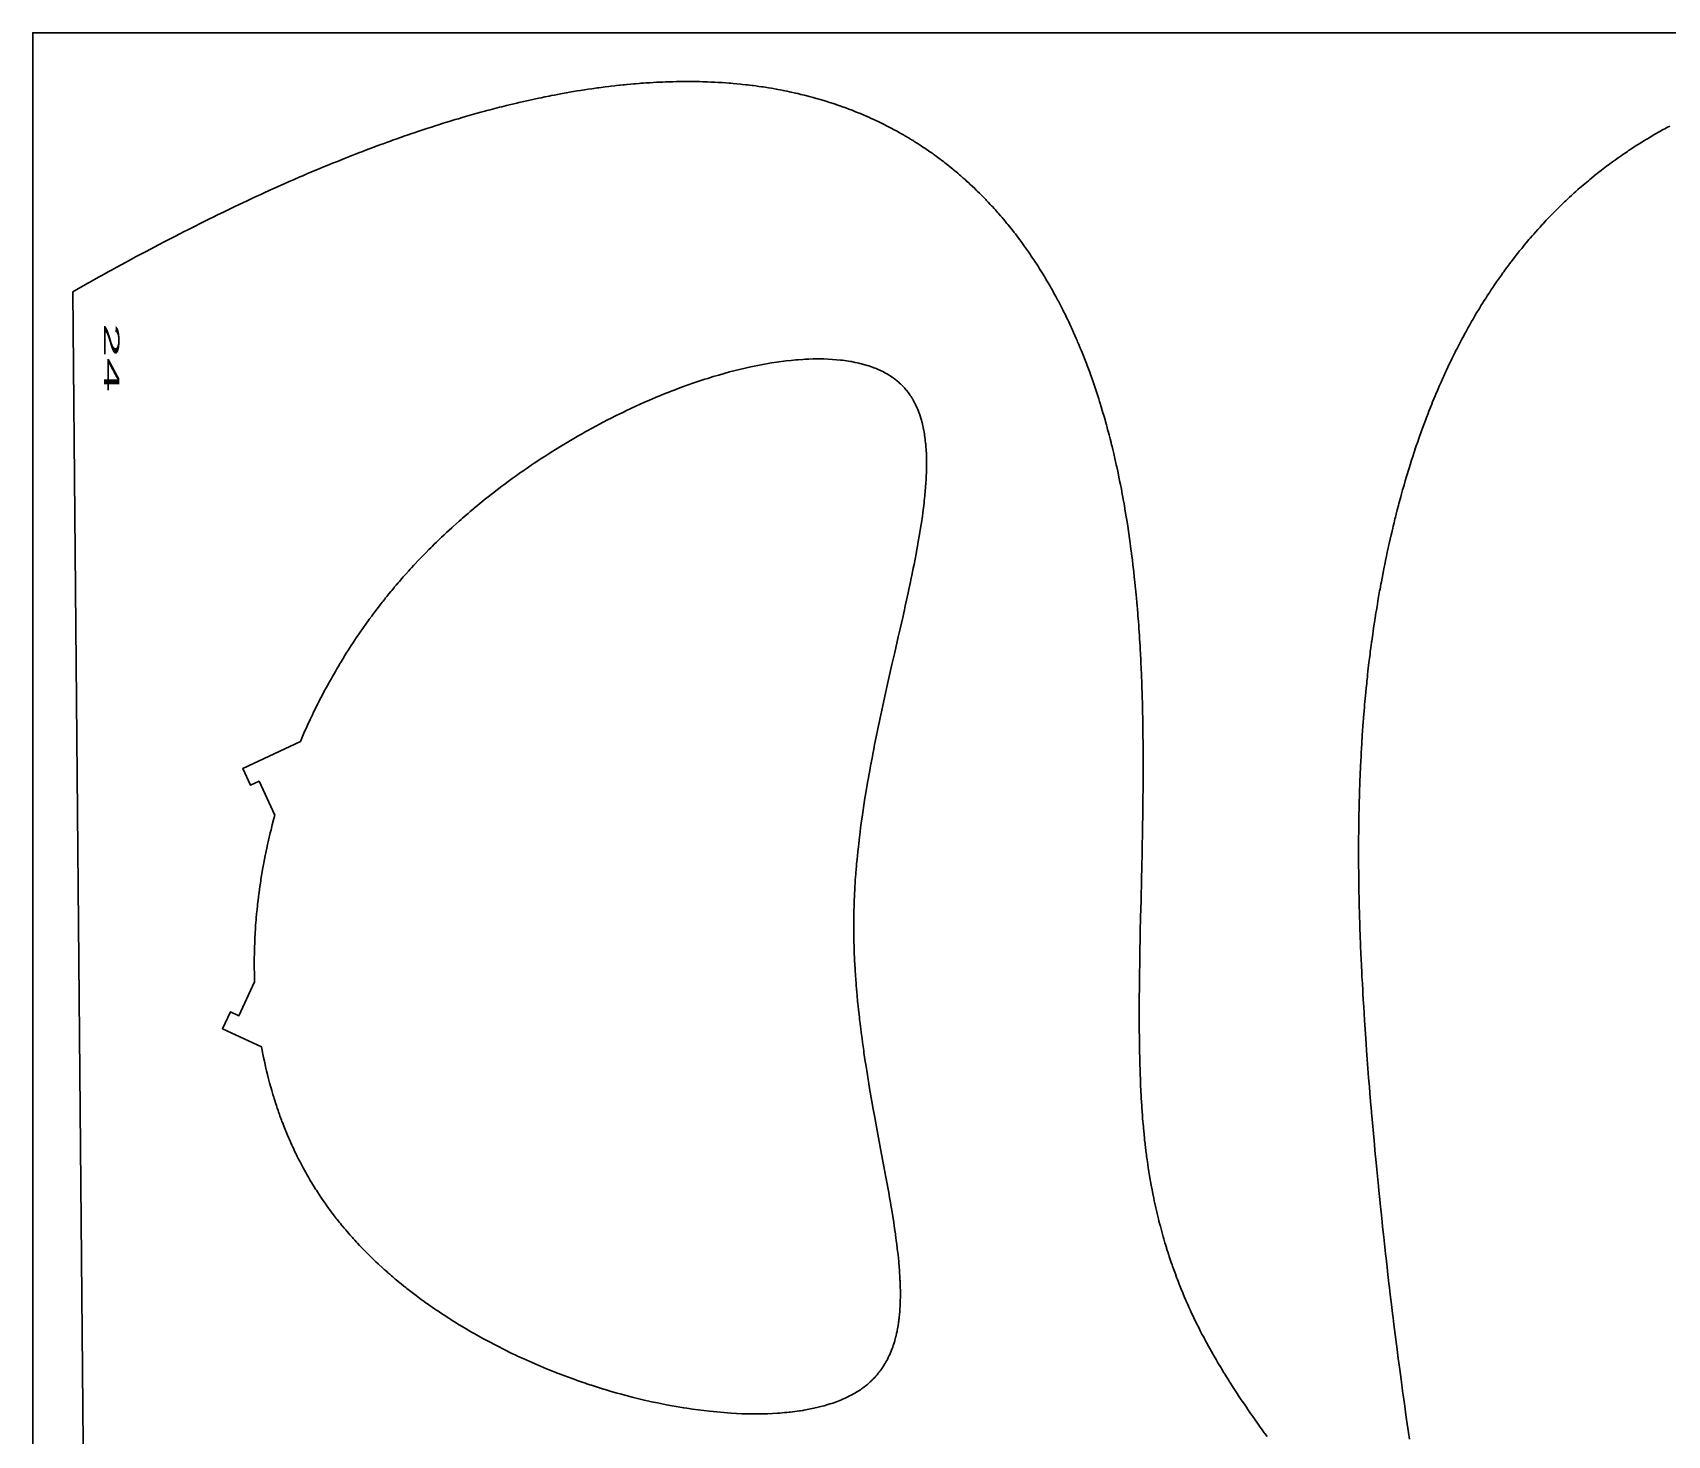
# Model space of a CAD drawing. Header units: metres. Extents: x 126 to 251, y -2 to 248.
# Drawn here: x 125.9 to 178.5, y 202.4 to 247.6 of the extents above; entities that cross this region are included whole.
import ezdxf

# ---------------------------------------------------------------- set-up
doc = ezdxf.new("R2010")
doc.units = ezdxf.units.M
doc.header["$MEASUREMENT"] = 0
doc.layers.add('1', color=7, linetype='Continuous', lineweight=0)
doc.styles.add('Style-ENGINEERING', font='ENGINEERING.shx')

msp = doc.modelspace()

# ---------------------------------------------------------------- linework, layer by layer
at = {"flags": 128}
for points in [[(250.89393, -2.443354), (250.89393, 247.556646), (125.89393, 247.556646), (125.89393, -2.443354), (250.89393, -2.443354)], [(165.606864, 202.390599), (165.537729, 202.486573), (165.518318, 202.513588), (165.430339, 202.636438), (165.386489, 202.697936), (165.320902, 202.790284), (165.222979, 202.929046), (165.125654, 203.068125), (165.077234, 203.137793), (164.987869, 203.267274), (164.943421, 203.332138), (164.877054, 203.429596), (164.81107, 203.527257), (164.778227, 203.576167), (164.691153, 203.70686), (164.6479, 203.772357), (164.58339, 203.870798), (164.519336, 203.969481), (164.487485, 204.018916), (164.431159, 204.106957), (164.403141, 204.151054), (164.3613, 204.217298), (164.298962, 204.316889), (164.237145, 204.416755), (164.206436, 204.466794), (164.152178, 204.55593), (164.125212, 204.600584), (164.08497, 204.667675), (164.025079, 204.768561), (163.965767, 204.869753), (163.93633, 204.920465), (163.884368, 205.010815), (163.858565, 205.056085), (163.820087, 205.124109), (163.762884, 205.226418), (163.706307, 205.329058), (163.678256, 205.380503), (163.628785, 205.472172), (163.604241, 205.518108), (163.567667, 205.58714), (163.513355, 205.690979), (163.459711, 205.795171), (163.433141, 205.8474), (163.386326, 205.940475), (163.363121, 205.98712), (163.328569, 206.057222), (163.277319, 206.162681), (163.226769, 206.268511), (163.201759, 206.321566), (163.157734, 206.416118), (163.135934, 206.463506), (163.103499, 206.534728), (163.055448, 206.64188), (163.008123, 206.749417), (162.984734, 206.80333), (162.943608, 206.899416), (162.923263, 206.947574), (162.89302, 207.019957), (162.848274, 207.128858), (162.804273, 207.238154), (162.782554, 207.292951), (162.744406, 207.390613), (162.725555, 207.439562), (162.697559, 207.513134), (162.656196, 207.623825), (162.615593, 207.734919), (162.595577, 207.790616), (162.56482, 207.877458), (162.549615, 207.920971), (162.527025, 207.986355), (162.493629, 208.08469), (162.46082, 208.183336), (162.444636, 208.232776), (162.412709, 208.33189), (162.396967, 208.381564), (162.37363, 208.456222), (162.368673, 208.472243), (162.339821, 208.566645), (162.320914, 208.629621), (162.308454, 208.671624), (162.28388, 208.755675), (162.265751, 208.818752), (162.253808, 208.860822), (162.230263, 208.945006), (162.218661, 208.98712), (162.195794, 209.071392), (162.173377, 209.155721), (162.15868, 209.211973), (162.129878, 209.324553), (162.113131, 209.391511), (162.10212, 209.43617), (162.080462, 209.525535), (162.069814, 209.570241), (162.04888, 209.659699), (162.028424, 209.749219), (162.01505, 209.808933), (161.988929, 209.928443), (161.979347, 209.973286), (161.960532, 210.063018), (161.942178, 210.15281), (161.930196, 210.212704), (161.906835, 210.33257), (161.889839, 210.422537), (161.878755, 210.482547), (161.857177, 210.602643), (161.84668, 210.662728), (161.826265, 210.782975), (161.806613, 210.903319), (161.793932, 210.983604), (161.785663, 211.03715), (161.769565, 211.1443), (161.756897, 211.231535), (161.748664, 211.289719), (161.732703, 211.406152), (161.724973, 211.464401), (161.710011, 211.580962), (161.695703, 211.697609), (161.686525, 211.77542), (161.680565, 211.827314), (161.669023, 211.931152), (161.662751, 211.989589), (161.650672, 212.106523), (161.639199, 212.223536), (161.631876, 212.301587), (161.627136, 212.353639), (161.617986, 212.457785), (161.613029, 212.516392), (161.603514, 212.633658), (161.594517, 212.75099), (161.588798, 212.829248), (161.578005, 212.985847), (161.574173, 213.044599), (161.566851, 213.162148), (161.559971, 213.279754), (161.559971, 213.279754), (161.555623, 213.358188), (161.54748, 213.515129), (161.539166, 213.691797), (161.534099, 213.809638), (161.530926, 213.888224), (161.525053, 214.045458), (161.519169, 214.22244), (161.515655, 214.340481), (161.513486, 214.419197), (161.509554, 214.576682), (161.505316, 214.776094), (161.502928, 214.909092), (161.501521, 214.997781), (161.499138, 215.175216), (161.498385, 215.241771), (161.496411, 215.463634), (161.495529, 215.61155), (161.495125, 215.710163), (161.494734, 215.907396), (161.494834, 216.084913), (161.495125, 216.203262), (161.49621, 216.439967), (161.497436, 216.617502), (161.498436, 216.735862), (161.500845, 216.972588), (161.502241, 217.090954), (161.505383, 217.327692), (161.508953, 217.564437), (161.511547, 217.72227), (161.517188, 218.037944), (161.52414, 218.393087), (161.529065, 218.629854), (161.539427, 219.103395), (161.551571, 219.636137), (161.567871, 220.346461), (161.575796, 220.701619), (161.585861, 221.175156), (161.590602, 221.411919), (161.597253, 221.767057), (161.603181, 222.117801), (161.605873, 222.293168), (161.609535, 222.556213), (161.612706, 222.81925), (161.614094, 222.950765), (161.616446, 223.213789), (161.6174, 223.345297), (161.618537, 223.542555), (161.619476, 223.805557), (161.619686, 223.937053), (161.619662, 224.134292), (161.619212, 224.331525), (161.618823, 224.430138), (161.617611, 224.640508), (161.616805, 224.745689), (161.615338, 224.903458), (161.612537, 225.1401), (161.608987, 225.376731), (161.606921, 225.495042), (161.602753, 225.705364), (161.600424, 225.810521), (161.596619, 225.968252), (161.590185, 226.204836), (161.585397, 226.362551), (161.58285, 226.441406), (161.578833, 226.559685), (161.573107, 226.717385), (161.570082, 226.796233), (161.565339, 226.9145), (161.557752, 227.091894), (161.548009, 227.302127), (161.542826, 227.407239), (161.534657, 227.564899), (161.526007, 227.722552), (161.521499, 227.801376), (161.512111, 227.959017), (161.50723, 228.037835), (161.49967, 228.156057), (161.490339, 228.296167), (161.485519, 228.366219), (161.478096, 228.471295), (161.466519, 228.628901), (161.454404, 228.786498), (161.448141, 228.865294), (161.435201, 229.022878), (161.428521, 229.101667), (161.418235, 229.219846), (161.404019, 229.377409), (161.396694, 229.456188), (161.385429, 229.574351), (161.367903, 229.751586), (161.353971, 229.887238), (161.346834, 229.955062), (161.335912, 230.056794), (161.319038, 230.209384), (161.301565, 230.361964), (161.2926, 230.43825), (161.27421, 230.590815), (161.264781, 230.667093), (161.250343, 230.781506), (161.246085, 230.81472), (161.227814, 230.954616), (161.21848, 231.024519), (161.204228, 231.129316), (161.18228, 231.286383), (161.159636, 231.443293), (161.148051, 231.521688), (161.124347, 231.678358), (161.112225, 231.756631), (161.093701, 231.873965), (161.06836, 232.030265), (161.055411, 232.108352), (161.035635, 232.225403), (161.015431, 232.342357), (161.005167, 232.400798), (160.980403, 232.539226), (160.967789, 232.608388), (160.948576, 232.712064), (160.919089, 232.867428), (160.888791, 233.022609), (160.873335, 233.100129), (160.841797, 233.25503), (160.825713, 233.332409), (160.801188, 233.448388), (160.771496, 233.585703), (160.756392, 233.654303), (160.733411, 233.757128), (160.710035, 233.859865), (160.698198, 233.911199), (160.674222, 234.0138), (160.662082, 234.065066), (160.643681, 234.141923), (160.618787, 234.244316), (160.606185, 234.295478), (160.587086, 234.372176), (160.557992, 234.487124), (160.522813, 234.6232), (160.504937, 234.691173), (160.477758, 234.793051), (160.450139, 234.89483), (160.436163, 234.945681), (160.407874, 235.047308), (160.39356, 235.098084), (160.371875, 235.174198), (160.342559, 235.275593), (160.327728, 235.326252), (160.305261, 235.40219), (160.271064, 235.515985), (160.235614, 235.631747), (160.217652, 235.689574), (160.190409, 235.776248), (160.148863, 235.906104), (160.106488, 236.035774), (160.084985, 236.100537), (160.041343, 236.229921), (160.019201, 236.294541), (159.98558, 236.391378), (159.980032, 236.407213), (159.944685, 236.507154), (159.926831, 236.557025), (159.899823, 236.631708), (159.858798, 236.743449), (159.817153, 236.854849), (159.796095, 236.91042), (159.753507, 237.021302), (159.731976, 237.076613), (159.69938, 237.159414), (159.655357, 237.269507), (159.633103, 237.324421), (159.599417, 237.406624), (159.565364, 237.488624), (159.548199, 237.529548), (159.511728, 237.615608), (159.493337, 237.658552), (159.465555, 237.722862), (159.42344, 237.819083), (159.380792, 237.91501), (159.359267, 237.962864), (159.31581, 238.058347), (159.293878, 238.105976), (159.260723, 238.17728), (159.216037, 238.272087), (159.193486, 238.319377), (159.159399, 238.390168), (159.107679, 238.496031), (159.061108, 238.589802), (159.03761, 238.636571), (159.002096, 238.706577), (158.94822, 238.811254), (158.893614, 238.91553), (158.866035, 238.967517), (158.810323, 239.071185), (158.782188, 239.122866), (158.739635, 239.200194), (158.688653, 239.291541), (158.662939, 239.337091), (158.624084, 239.405262), (158.565164, 239.507167), (158.505472, 239.608647), (158.505472, 239.608647), (158.475334, 239.659227), (158.421272, 239.74888), (158.394008, 239.793579), (158.352818, 239.860466), (158.311273, 239.927157), (158.290368, 239.96043), (158.248287, 240.026827), (158.227112, 240.059952), (158.195181, 240.109545), (158.137909, 240.197434), (158.109029, 240.241245), (158.065403, 240.306793), (158.021406, 240.372137), (157.999268, 240.404732), (157.954712, 240.469768), (157.932292, 240.502208), (157.898486, 240.550772), (157.837858, 240.636816), (157.807289, 240.679698), (157.761114, 240.743845), (157.714551, 240.807778), (157.691123, 240.839664), (157.643973, 240.903274), (157.62025, 240.934997), (157.584479, 240.982481), (157.534426, 241.048225), (157.509236, 241.081007), (157.471245, 241.130068), (157.413794, 241.203403), (157.355779, 241.276429), (157.326559, 241.312825), (157.26769, 241.385383), (157.23804, 241.421543), (157.193293, 241.475636), (157.187902, 241.482114), (157.117529, 241.565929), (157.08212, 241.607579), (157.028728, 241.669733), (156.975001, 241.731499), (156.948012, 241.762237), (156.893781, 241.823422), (156.866539, 241.853869), (156.825519, 241.899356), (156.77053, 241.959664), (156.742908, 241.989672), (156.701317, 242.0345), (156.638573, 242.101328), (156.582439, 242.160314), (156.554244, 242.18966), (156.511792, 242.233493), (156.447754, 242.298827), (156.383283, 242.36366), (156.350884, 242.395889), (156.284125, 242.461566), (156.250574, 242.494206), (156.200032, 242.542918), (156.123734, 242.615425), (156.046852, 242.687256), (156.008191, 242.722918), (155.930429, 242.793733), (155.891327, 242.828886), (155.832397, 242.881295), (155.779736, 242.927558), (155.753307, 242.950575), (155.713539, 242.984958), (155.653608, 243.03621), (155.593342, 243.087075), (155.563084, 243.112362), (155.509082, 243.157077), (155.481981, 243.179318), (155.441205, 243.212536), (155.379758, 243.262037), (155.317972, 243.311146), (155.286951, 243.335552), (155.224654, 243.38407), (155.193377, 243.408181), (155.146301, 243.444162), (155.090257, 243.486516), (155.062133, 243.507576), (155.01982, 243.539018), (154.956062, 243.585848), (154.891957, 243.632278), (154.859774, 243.655342), (154.795148, 243.701169), (154.762704, 243.723931), (154.713874, 243.757885), (154.634788, 243.812109), (154.595053, 243.838998), (154.535208, 243.879053), (154.475073, 243.918773), (154.444896, 243.938506), (154.384324, 243.97772), (154.353928, 243.9972), (154.308196, 244.026261), (154.246964, 244.064713), (154.216237, 244.083811), (154.170008, 244.112298), (154.100353, 244.154668), (154.093126, 244.159026), (154.048107, 244.186016), (154.018047, 244.203886), (153.95781, 244.239334), (153.927635, 244.25691), (153.86717, 244.291771), (153.806552, 244.326243), (153.766056, 244.349008), (153.684863, 244.394022), (153.654346, 244.410725), (153.593199, 244.443843), (153.531902, 244.476576), (153.490955, 244.498186), (153.40886, 244.540895), (153.347116, 244.572483), (153.30587, 244.59333), (153.223182, 244.63452), (153.181739, 244.654864), (153.098658, 244.695048), (153.015315, 244.734567), (152.95961, 244.760543), (152.922409, 244.777697), (152.847853, 244.811614), (152.811834, 244.82778), (152.739655, 244.859751), (152.667287, 244.891241), (152.618937, 244.911967), (152.586658, 244.925666), (152.521988, 244.952782), (152.449059, 244.982836), (152.400336, 245.002608), (152.367809, 245.015672), (152.302644, 245.04152), (152.253674, 245.060661), (152.15549, 245.098316), (152.056979, 245.135136), (151.991125, 245.159222), (151.947142, 245.175074), (151.858985, 245.20629), (151.802484, 245.225909), (151.764759, 245.23884), (151.689171, 245.264351), (151.651308, 245.27693), (151.575445, 245.301736), (151.499399, 245.326076), (151.4486, 245.342044), (151.346761, 245.37336), (151.308489, 245.384891), (151.231808, 245.407607), (151.154947, 245.429862), (151.103606, 245.444443), (151.000687, 245.472996), (150.923289, 245.493877), (150.871591, 245.507546), (150.767959, 245.534277), (150.716026, 245.547342), (150.611923, 245.572869), (150.507509, 245.597598), (150.437726, 245.613643), (150.391128, 245.624143), (150.297748, 245.644675), (150.281274, 245.648227), (150.243438, 245.656306), (150.167752, 245.672138), (150.092048, 245.687538), (150.04157, 245.697566), (149.94059, 245.717055), (149.864836, 245.731178), (149.814324, 245.740361), (149.713278, 245.758173), (149.662744, 245.766803), (149.561654, 245.783519), (149.460535, 245.799514), (149.393107, 245.809781), (149.348148, 245.816451), (149.258213, 245.829375), (149.199454, 245.837519), (149.160276, 245.842819), (149.081907, 245.853109), (149.042717, 245.8581), (148.964324, 245.867776), (148.885914, 245.877046), (148.833633, 245.883002), (148.729048, 245.894382), (148.670207, 245.900474), (148.552498, 245.911994), (148.434754, 245.922639), (148.356239, 245.929254), (148.303888, 245.933451), (148.199164, 245.941342), (148.081318, 245.94942), (148.002736, 245.954341), (147.950339, 245.957416), (147.845527, 245.963077), (147.766901, 245.966898), (147.714476, 245.969244), (147.609606, 245.973458), (147.557161, 245.975327), (147.452254, 245.978594), (147.347321, 245.981237), (147.347321, 245.981237), (147.277353, 245.982656), (147.230701, 245.98345), (147.137383, 245.984677), (147.07832, 245.985206), (146.960172, 245.985693), (146.841994, 245.985426), (146.763192, 245.984833), (146.71065, 245.984254), (146.605549, 245.98266), (146.487283, 245.980176), (146.408423, 245.978117), (146.355842, 245.976567), (146.250664, 245.973042), (146.171766, 245.97003), (146.11916, 245.967847), (146.013932, 245.963066), (145.96131, 245.960469), (145.856049, 245.954864), (145.750767, 245.948716), (145.680567, 245.944318), (145.633762, 245.941254), (145.540139, 245.93481), (145.456811, 245.928725), (145.401251, 245.924485), (145.290115, 245.91557), (145.234538, 245.910896), (145.123368, 245.901117), (145.012174, 245.89077), (144.938032, 245.883558), (144.888598, 245.878611), (144.789717, 245.868387), (144.773029, 245.866618), (144.680374, 245.856574), (144.61866, 245.849673), (144.495366, 245.835385), (144.433786, 245.828001), (144.310757, 245.812756), (144.187902, 245.796884), (144.106093, 245.785959), (144.051596, 245.778524), (143.942701, 245.763295), (143.883953, 245.754874), (143.766569, 245.737619), (143.649336, 245.719822), (143.571263, 245.707659), (143.519251, 245.699419), (143.415313, 245.682627), (143.298519, 245.663243), (143.220735, 245.650034), (143.168915, 245.641101), (143.065356, 245.622934), (142.98776, 245.609048), (142.936064, 245.599667), (142.832752, 245.580611), (142.677984, 245.5513), (142.574939, 245.53128), (142.5063, 245.517724), (142.36916, 245.490113), (142.253589, 245.466305), (142.176613, 245.450176), (142.02283, 245.417307), (141.946022, 245.400571), (141.792571, 245.366501), (141.639338, 245.331644), (141.537302, 245.307976), (141.46933, 245.292008), (141.33351, 245.259622), (141.21904, 245.231834), (141.142791, 245.213077), (140.990446, 245.17501), (140.914349, 245.155704), (140.762304, 245.11655), (140.610456, 245.076684), (140.509333, 245.049716), (140.441964, 245.031566), (140.307341, 244.994857), (140.193868, 244.963464), (140.118278, 244.942324), (139.967237, 244.899542), (139.891785, 244.877902), (139.741017, 244.83413), (139.59043, 244.789709), (139.490136, 244.759738), (139.423317, 244.739601), (139.289783, 244.698953), (139.177219, 244.664274), (139.10223, 244.640961), (138.952379, 244.593875), (138.877517, 244.570104), (138.727917, 244.522112), (138.578481, 244.473525), (138.478948, 244.440807), (138.412632, 244.418851), (138.280095, 244.374596), (138.168365, 244.336904), (138.093927, 244.311598), (137.945168, 244.260564), (137.870847, 244.234838), (137.722318, 244.18297), (137.573942, 244.130554), (137.475107, 244.095309), (137.409254, 244.07168), (137.277636, 244.024105), (137.166673, 243.983639), (137.092743, 243.956497), (136.94499, 243.901824), (136.871167, 243.874294), (136.723628, 243.818851), (136.576229, 243.7629), (136.47804, 243.725321), (136.412615, 243.700146), (136.281845, 243.649502), (136.164703, 243.603772), (136.086656, 243.573114), (135.930674, 243.51139), (135.852739, 243.480325), (135.69698, 243.417795), (135.541368, 243.354735), (135.437707, 243.312404), (135.368635, 243.284055), (135.230576, 243.227051), (135.127886, 243.184358), (135.059483, 243.155782), (134.922812, 243.098358), (134.718139, 243.01155), (134.58191, 242.953236), (134.491188, 242.914166), (134.309973, 242.835565), (134.201389, 242.788112), (134.129059, 242.756357), (133.984544, 242.692559), (133.912356, 242.660518), (133.768123, 242.596154), (133.624074, 242.531418), (133.528144, 242.488056), (133.336525, 242.400846), (133.22888, 242.351509), (133.013889, 242.252234), (132.79929, 242.152169), (132.65644, 242.085027), (132.561302, 242.040075), (132.371249, 241.94972), (132.264475, 241.898634), (132.051204, 241.795903), (131.8383, 241.692437), (131.696564, 241.623056), (131.602162, 241.576626), (131.413567, 241.483344), (131.307603, 241.430628), (131.095936, 241.324677), (130.884611, 241.218039), (130.743915, 241.146571), (130.6502, 241.09876), (130.462966, 241.002745), (130.357761, 240.948508), (130.147592, 240.839547), (129.937744, 240.729943), (129.798021, 240.656521), (129.704949, 240.607418), (129.51899, 240.508843), (129.414494, 240.453181), (129.205731, 240.341399), (128.997267, 240.229013), (128.858457, 240.153759), (128.765989, 240.103443), (128.581226, 240.002466), (128.425509, 239.91691), (128.321787, 239.859694), (128.114556, 239.744835), (128.011045, 239.687194), (127.804232, 239.571494), (127.597694, 239.455243), (127.460152, 239.37744), (127.368524, 239.325438), (127.185426, 239.221117), (127.653649, 186.599162)], [(178.56142, 244.55306), (178.470134, 244.504085), (178.42465, 244.479394), (178.334001, 244.429603), (178.243778, 244.379269), (178.183865, 244.345411), (178.144028, 244.322705), (178.064606, 244.276971), (178.020079, 244.251057), (177.931343, 244.198822), (177.843032, 244.146044), (177.784394, 244.110558), (177.745407, 244.086766), (177.667685, 244.038861), (177.580648, 243.984455), (177.522859, 243.947884), (177.484437, 243.923369), (177.407846, 243.874018), (177.350623, 243.836723), (177.312579, 243.811726), (177.236742, 243.761412), (177.198949, 243.736094), (177.123614, 243.685137), (177.048615, 243.633753), (176.998801, 243.599259), (176.965674, 243.576157), (176.899619, 243.5297), (176.812157, 243.467376), (176.754109, 243.425494), (176.715525, 243.397425), (176.638635, 243.340934), (176.58121, 243.298256), (176.543042, 243.269657), (176.466982, 243.212104), (176.42909, 243.183152), (176.353584, 243.124892), (176.278446, 243.066162), (176.228559, 243.026748), (176.195391, 243.000355), (176.129275, 242.94729), (176.046013, 242.879598), (175.990764, 242.83414), (175.954046, 242.803687), (175.880886, 242.74243), (175.826256, 242.696179), (175.789952, 242.665198), (175.717617, 242.602886), (175.681588, 242.571554), (175.609804, 242.508538), (175.538386, 242.445055), (175.490977, 242.402472), (175.459462, 242.373969), (175.396648, 242.316684), (175.337291, 242.261967), (175.297864, 242.225304), (175.219358, 242.151536), (175.180277, 242.114431), (175.102463, 242.039778), (175.025109, 241.964536), (174.973796, 241.914048), (174.939701, 241.880244), (174.871784, 241.812288), (174.815463, 241.755303), (174.787397, 241.72669), (174.745417, 241.683619), (174.682712, 241.618673), (174.620327, 241.553319), (174.589254, 241.520489), (174.527347, 241.454522), (174.496514, 241.421386), (174.450414, 241.37149), (174.389226, 241.304605), (174.358752, 241.27101), (174.313191, 241.220425), (174.245187, 241.144117), (174.186631, 241.077626), (174.147821, 241.03315), (174.070744, 240.943847), (174.032475, 240.899019), (173.956477, 240.809014), (173.881193, 240.718547), (173.831397, 240.657979), (173.798375, 240.617488), (173.732746, 240.536235), (173.665178, 240.451478), (173.620462, 240.39476), (173.590798, 240.356853), (173.531817, 240.280814), (173.487885, 240.223588), (173.458742, 240.185343), (173.400799, 240.108631), (173.371999, 240.070164), (173.314742, 239.993008), (173.257939, 239.915558), (173.220321, 239.863761), (173.195353, 239.829158), (173.145684, 239.75978), (173.114435, 239.715759), (173.05236, 239.627442), (172.990845, 239.538762), (172.950145, 239.47944), (172.923149, 239.439804), (172.869486, 239.360318), (172.809635, 239.270559), (172.770039, 239.210522), (172.743776, 239.17041), (172.691573, 239.089978), (172.652702, 239.029471), (172.626921, 238.989047), (172.575676, 238.907993), (172.550213, 238.867363), (172.4996, 238.7859), (172.449406, 238.704165), (172.416175, 238.649525), (172.350263, 238.539888), (172.295219, 238.447013), (172.25881, 238.38491), (172.25881, 238.38491), (172.234664, 238.343426), (172.186677, 238.26026), (172.150951, 238.197715), (172.127259, 238.155936), (172.080175, 238.072185), (172.056782, 238.030213), (172.010294, 237.946076), (171.964199, 237.861683), (171.933688, 237.80528), (171.873184, 237.692137), (171.821099, 237.593326), (171.786663, 237.527266), (171.763833, 237.483143), (171.718478, 237.394701), (171.684726, 237.328197), (171.66235, 237.28378), (171.617899, 237.194751), (171.595822, 237.15014), (171.551967, 237.060724), (171.508506, 236.971054), (171.479749, 236.911132), (171.422756, 236.790952), (171.378104, 236.695449), (171.34861, 236.631704), (171.290273, 236.504033), (171.261428, 236.440107), (171.204374, 236.312079), (171.148161, 236.183816), (171.111147, 236.09818), (171.086673, 236.041033), (171.038208, 235.926605), (171.017302, 235.876718), (170.975848, 235.776844), (170.934869, 235.676839), (170.907812, 235.610097), (170.854316, 235.476439), (170.814732, 235.376047), (170.788597, 235.309048), (170.736929, 235.174883), (170.711396, 235.107718), (170.660922, 234.973221), (170.611233, 234.838507), (170.578539, 234.748578), (170.556933, 234.688572), (170.514174, 234.568435), (170.478563, 234.466939), (170.455058, 234.399211), (170.408607, 234.263597), (170.385659, 234.195713), (170.340315, 234.059793), (170.295699, 233.92367), (170.266355, 233.83281), (170.246969, 233.772188), (170.208617, 233.650828), (170.176689, 233.548309), (170.155623, 233.479903), (170.114009, 233.342947), (170.093459, 233.274397), (170.052872, 233.137156), (170.012959, 232.999727), (169.986721, 232.908005), (169.969393, 232.846812), (169.935126, 232.724316), (169.906615, 232.62085), (169.88781, 232.551816), (169.850681, 232.413614), (169.832356, 232.344447), (169.796179, 232.205981), (169.760628, 232.067341), (169.737271, 231.974819), (169.721852, 231.913095), (169.691376, 231.789548), (169.666033, 231.685201), (169.649326, 231.615585), (169.616358, 231.476228), (169.600096, 231.406487), (169.568011, 231.266885), (169.536508, 231.127122), (169.515825, 231.033857), (169.502177, 230.971642), (169.475217, 230.847118), (169.447264, 230.71565), (169.4289, 230.62793), (169.392818, 230.45231), (169.375098, 230.364411), (169.340289, 230.188437), (169.306315, 230.012232), (169.284124, 229.894634), (169.269531, 229.81618), (169.240825, 229.659138), (169.229696, 229.597255), (169.207733, 229.473406), (169.186162, 229.349448), (169.172, 229.266749), (169.144197, 229.101206), (169.1238, 228.976922), (169.110418, 228.894006), (169.084174, 228.72803), (169.07131, 228.64497), (169.046099, 228.478707), (169.021576, 228.312254), (169.005607, 228.20118), (168.995131, 228.127083), (168.974582, 227.978778), (168.970468, 227.948595), (168.956474, 227.844616), (168.947294, 227.775285), (168.929292, 227.636595), (168.92047, 227.567235), (168.903181, 227.428488), (168.886364, 227.289704), (168.875413, 227.19716), (168.854134, 227.012023), (168.842158, 226.904494), (168.834327, 226.832796), (168.81903, 226.68937), (168.811563, 226.617643), (168.796989, 226.47416), (168.782889, 226.330639), (168.773751, 226.234938), (168.756095, 226.043486), (168.746523, 225.935766), (168.740284, 225.863941), (168.728145, 225.720264), (168.722244, 225.648412), (168.710776, 225.504682), (168.699749, 225.360917), (168.69264, 225.265055), (168.678998, 225.073284), (168.671659, 224.965386), (168.666898, 224.893444), (168.657691, 224.749534), (168.653244, 224.677566), (168.644659, 224.533607), (168.636484, 224.389615), (168.631259, 224.293603), (168.621343, 224.101536), (168.615432, 223.979964), (168.611647, 223.898904), (168.604446, 223.736755), (168.601029, 223.655666), (168.594557, 223.493458), (168.588564, 223.331213), (168.584831, 223.223028), (168.577989, 223.006609), (168.577093, 222.97617), (168.573035, 222.830746), (168.570533, 222.733805), (168.566012, 222.539941), (168.56399, 222.443018), (168.56042, 222.249189), (168.557471, 222.055384), (168.555845, 221.926194), (168.554911, 221.840072), (168.553399, 221.667843), (168.552689, 221.559707), (168.551817, 221.343458), (168.551665, 221.127235), (168.551958, 220.983101), (168.552327, 220.887018), (168.553475, 220.694868), (168.554359, 220.586793), (168.556636, 220.370661), (168.559581, 220.154554), (168.561911, 220.010497), (168.563625, 219.914465), (168.567436, 219.722414), (168.571043, 219.560387), (168.573643, 219.452376), (168.579306, 219.236371), (168.582365, 219.128377), (168.588928, 218.912406), (168.596073, 218.696457), (168.601151, 218.552502), (168.604674, 218.456538), (168.612045, 218.264621), (168.616379, 218.156675), (168.625441, 217.940798), (168.635021, 217.72494), (168.641688, 217.581045), (168.65568, 217.29328), (168.661148, 217.185377), (168.672438, 216.969583), (168.684189, 216.753807), (168.692274, 216.609965), (168.709031, 216.322304), (168.715513, 216.214438), (168.728792, 215.998719), (168.742485, 215.783016), (168.751838, 215.639222), (168.77107, 215.351653), (168.793522, 215.02817), (168.808955, 214.812531), (168.819446, 214.66878), (168.840902, 214.381295), (168.852206, 214.23307), (168.875296, 213.936638), (168.899012, 213.640229), (168.899012, 213.640229), (168.915162, 213.442635), (168.926075, 213.310912), (168.948249, 213.047476), (168.953415, 212.986859), (168.96789, 212.818494), (168.997374, 212.481839), (169.027553, 212.145283), (169.048047, 211.920966), (169.061874, 211.771445), (169.08991, 211.472457), (169.105258, 211.311033), (169.136386, 210.988248), (169.168082, 210.665544), (169.189524, 210.450452), (169.203954, 210.307077), (169.233139, 210.020373), (169.258095, 209.778514), (169.2749, 209.617298), (169.308908, 209.294924), (169.32611, 209.133766), (169.360906, 208.811504), (169.39622, 208.489317), (169.420048, 208.274566), (169.436059, 208.131417), (169.468382, 207.845161), (169.495963, 207.603677), (169.529026, 207.317527), (169.545714, 207.174475), (169.570948, 206.959925), (169.609266, 206.638166), (169.643816, 206.352229), (169.661268, 206.209286), (169.687674, 205.994903), (169.727808, 205.673404), (169.768589, 205.351998), (169.789229, 205.19133), (169.826344, 204.90576), (169.845108, 204.763004), (169.873515, 204.548907), (169.916726, 204.227848), (169.95139, 203.974246), (169.968897, 203.84747), (169.99538, 203.657338), (170.035611, 203.372212), (170.076462, 203.087175), (170.097123, 202.94469), (170.138924, 202.659789), (170.160068, 202.517373), (170.19209, 202.303793)], [(134.507986, 224.754371), (132.652347, 223.889073), (132.905918, 223.345288), (133.17781, 223.472073), (133.684952, 222.384504), (133.656471, 222.280232), (133.601341, 222.071436), (133.574694, 221.966919), (133.561601, 221.914634), (133.535875, 221.81001), (133.523243, 221.757673), (133.504584, 221.679137), (133.480245, 221.574369), (133.468307, 221.521964), (133.45069, 221.44333), (133.424918, 221.325325), (133.402669, 221.220381), (133.391778, 221.167893), (133.375732, 221.089142), (133.352322, 220.970976), (133.329701, 220.852768), (133.318688, 220.793651), (133.299598, 220.688533), (133.290288, 220.635966), (133.276618, 220.557107), (133.256776, 220.438801), (133.237731, 220.32048), (133.228508, 220.261317), (133.210663, 220.142985), (133.20204, 220.08382), (133.189483, 219.995073), (133.175185, 219.889897), (133.168275, 219.837313), (133.158208, 219.758443), (133.143779, 219.640154), (133.130159, 219.521892), (133.123652, 219.462773), (133.111247, 219.34456), (133.105349, 219.285469), (133.096883, 219.196853), (133.086308, 219.078742), (133.081326, 219.019706), (133.074236, 218.931179), (133.067606, 218.842687), (133.064463, 218.798455), (133.057475, 218.693648), (133.054224, 218.641266), (133.049653, 218.562721), (133.04348, 218.444972), (133.038133, 218.32731), (133.035768, 218.268513), (133.03166, 218.150992), (133.029916, 218.092269), (133.02769, 218.004234), (133.025447, 217.88695), (133.024638, 217.828351), (133.023814, 217.740507), (133.02346, 217.652733), (133.023458, 217.608873), (133.02403, 217.492001), (133.02463, 217.433616), (133.025922, 217.346103), (133.027687, 217.25867), (133.028746, 217.214985), (133.03122, 217.127678), (133.032634, 217.084056), (133.034978, 217.018666), (132.527837, 215.931096), (132.255944, 216.057882), (132.002373, 215.514097), (133.257826, 214.92867), (133.30106, 214.697895), (133.324071, 214.582952), (133.348013, 214.468315), (133.360335, 214.411113), (133.385678, 214.296947), (133.3987, 214.239984), (133.418673, 214.154692), (133.446124, 214.041259), (133.460202, 213.984669), (133.481761, 213.899943), (133.503849, 213.81541), (133.515092, 213.773218), (133.545722, 213.660948), (133.561392, 213.604947), (133.58534, 213.521115), (133.609822, 213.43749), (133.622263, 213.395756), (133.647546, 213.312446), (133.660388, 213.270871), (133.679902, 213.208609), (133.715338, 213.098223), (133.733414, 213.043176), (133.760976, 212.960792), (133.789076, 212.878633), (133.803328, 212.837639), (133.832237, 212.755823), (133.846893, 212.715002), (133.869132, 212.65388), (133.899257, 212.572589), (133.914522, 212.532034), (133.937674, 212.471312), (133.972975, 212.380486), (134.015703, 212.273241), (134.037431, 212.219784), (134.070475, 212.139807), (134.104066, 212.060083), (134.121066, 212.020317), (134.155476, 211.940978), (134.172886, 211.901406), (134.199258, 211.842171), (134.234901, 211.763421), (134.252929, 211.724146), (134.280227, 211.665359), (134.321755, 211.577463), (134.359254, 211.499624), (134.378211, 211.460807), (134.406904, 211.402712), (134.450527, 211.315864), (134.49485, 211.229373), (134.517274, 211.186263), (134.571129, 211.084439), (134.598427, 211.033721), (134.639838, 210.957887), (134.681805, 210.882348), (134.702997, 210.844691), (134.745801, 210.7696), (134.767412, 210.732168), (134.800091, 210.676162), (134.844153, 210.601755), (134.866393, 210.564667), (134.900018, 210.50918), (134.951046, 210.426279), (134.997001, 210.352923), (135.02019, 210.316365), (135.055237, 210.261676), (135.108402, 210.179983), (135.162281, 210.098699), (135.189489, 210.058213), (135.238301, 209.986494), (135.262919, 209.950759), (135.300112, 209.897313), (135.3565, 209.817497), (135.413608, 209.738109), (135.442431, 209.698577), (135.50062, 209.619839), (135.529984, 209.580634), (135.57437, 209.522032), (135.626615, 209.454044), (135.66175, 209.408907), (135.685307, 209.378899), (135.732743, 209.319085), (135.768599, 209.274401), (135.792635, 209.244695), (135.841021, 209.185485), (135.865371, 209.15598), (135.914381, 209.097174), (135.963803, 209.038637), (135.996978, 208.999762), (136.063867, 208.922371), (136.101806, 208.87905), (136.127223, 208.850254), (136.178354, 208.792865), (136.204067, 208.764272), (136.255787, 208.707289), (136.307894, 208.650578), (136.342845, 208.612921), (136.413257, 208.537969), (136.439834, 208.509987), (136.49327, 208.454227), (136.547078, 208.398739), (136.583155, 208.361899), (136.655796, 208.288583), (136.710698, 208.233915), (136.747499, 208.197621), (136.821572, 208.125399), (136.858844, 208.089471), (136.93385, 208.01798), (137.009467, 207.946978), (137.1625, 207.806442), (137.205965, 207.767269), (137.235045, 207.74124), (137.293447, 207.68939), (137.322769, 207.663568), (137.381652, 207.612133), (137.440852, 207.560974), (137.480493, 207.527022), (137.560187, 207.459488), (137.590212, 207.43429), (137.650492, 207.384103), (137.711071, 207.334193), (137.751623, 207.301075), (137.833118, 207.23521), (137.894578, 207.186137), (137.935711, 207.153577), (138.018354, 207.088829), (138.059863, 207.056641), (138.143248, 206.99264), (138.227117, 206.929136), (138.227117, 206.929136), (138.396274, 206.803628), (138.492236, 206.733909), (138.556528, 206.687782), (138.599528, 206.657187), (138.685856, 206.596374), (138.750886, 206.551095), (138.794372, 206.521065), (138.881658, 206.461384), (138.925456, 206.431733), (139.013357, 206.372809), (139.101658, 206.314389), (139.279424, 206.199069), (139.346477, 206.156346), (139.391294, 206.128023), (139.481199, 206.071758), (139.526286, 206.043816), (139.616722, 205.988314), (139.707502, 205.933321), (139.890057, 205.824867), (139.935898, 205.798073), (140.027813, 205.74487), (140.120033, 205.692178), (140.305358, 205.588336), (140.398446, 205.537186), (140.585429, 205.436433), (140.773435, 205.337746), (141.152246, 205.14659), (141.205792, 205.120376), (141.313073, 205.068442), (141.420597, 205.017168), (141.492408, 204.983352), (141.540337, 204.960972), (141.636323, 204.916604), (141.744502, 204.867316), (141.81673, 204.834826), (141.864928, 204.81333), (141.961432, 204.770732), (142.033898, 204.739129), (142.08225, 204.718224), (142.179045, 204.676811), (142.227487, 204.656302), (142.324453, 204.61568), (142.421523, 204.575587), (142.615941, 204.496989), (142.725444, 204.453709), (142.798495, 204.42523), (142.847216, 204.406409), (142.9447, 204.369168), (143.017847, 204.341586), (143.066626, 204.323365), (143.164212, 204.287324), (143.213017, 204.269503), (143.310648, 204.234263), (143.408298, 204.199558), (143.603621, 204.131755), (143.676865, 204.106883), (143.725691, 204.09047), (143.823329, 204.058047), (143.872139, 204.042037), (143.969737, 204.010422), (144.067297, 203.979346), (144.262274, 203.918817), (144.310981, 203.904023), (144.408346, 203.874841), (144.505636, 203.846202), (144.699958, 203.790555), (144.796973, 203.763548), (144.990671, 203.711169), (145.183869, 203.660978), (145.5685, 203.567174), (145.616393, 203.556067), (145.712043, 203.534266), (145.807506, 203.513016), (145.997836, 203.472175), (146.092686, 203.452584), (146.281716, 203.415065), (146.469795, 203.379768), (146.842835, 203.315861), (146.935396, 203.301281), (147.119623, 203.273802), (147.302598, 203.248569), (147.664529, 203.20486), (148.370439, 203.144622), (148.71335, 203.128177), (149.048852, 203.120904), (149.213657, 203.120721), (149.537044, 203.127285), (149.695491, 203.134044), (149.851685, 203.143128), (149.928917, 203.148543), (150.081606, 203.161124), (150.157048, 203.168291), (150.231876, 203.176043), (150.269057, 203.180139), (150.416208, 203.197987), (150.488824, 203.207792), (150.560788, 203.218185), (150.596524, 203.223603), (150.667497, 203.234879), (150.702731, 203.240739), (150.755267, 203.249805), (151.028887, 203.303773), (151.161437, 203.334314), (151.291058, 203.367233), (151.354749, 203.384586), (151.47985, 203.421082), (151.541244, 203.440227), (151.601855, 203.45997), (151.631864, 203.470066), (151.749905, 203.51195), (151.807712, 203.533793), (151.864699, 203.556238), (151.892882, 203.567686), (151.948624, 203.591033), (151.97618, 203.602934), (152.017117, 203.621067), (152.123932, 203.671083), (152.176042, 203.696999), (152.227276, 203.72352), (152.252561, 203.737008), (152.302465, 203.76444), (152.32708, 203.778384), (152.363581, 203.799584), (152.411454, 203.828384), (152.435047, 203.843012), (152.470006, 203.86524), (152.504443, 203.887812), (152.521465, 203.899226), (152.559285, 203.925222), (152.58413, 203.942793), (152.60053, 203.954614), (152.632942, 203.978511), (152.656912, 203.996657), (152.672731, 204.008861), (152.703985, 204.033521), (152.719421, 204.045978), (152.749912, 204.071145), (152.779898, 204.096647), (152.79961, 204.113834), (152.838367, 204.148654), (152.85978, 204.1685), (152.873901, 204.181835), (152.901773, 204.208752), (152.915526, 204.222335), (152.942666, 204.249747), (152.969321, 204.277487), (152.986823, 204.296163), (153.021188, 204.33395), (153.033856, 204.34827), (153.058838, 204.377152), (153.083348, 204.406358), (153.099427, 204.426008), (153.130965, 204.465736), (153.154079, 204.495907), (153.169233, 204.516198), (153.198931, 204.557205), (153.213478, 204.57792), (153.241969, 204.619773), (153.269666, 204.662185), (153.322701, 204.74868), (153.337056, 204.773406), (153.346491, 204.789987), (153.365038, 204.82338), (153.37415, 204.840193), (153.392054, 204.874049), (153.409534, 204.908211), (153.420954, 204.931156), (153.443234, 204.977452), (153.451398, 204.994953), (153.467417, 205.03018), (153.483025, 205.06571), (153.493204, 205.089564), (153.513021, 205.137671), (153.527415, 205.1741), (153.536789, 205.198552), (153.555008, 205.24785), (153.563856, 205.272697), (153.581031, 205.322782), (153.597518, 205.373389), (153.628458, 205.476157), (153.633961, 205.495656), (153.644687, 205.534869), (153.655042, 205.57437), (153.661741, 205.600862), (153.674654, 205.654229), (153.683916, 205.694585), (153.689892, 205.721647), (153.701368, 205.776146), (153.706871, 205.803583), (153.717411, 205.858831), (153.727335, 205.914575), (153.745364, 206.027538), (153.751508, 206.070404), (153.75542, 206.099133), (153.762806, 206.156955), (153.766281, 206.186046), (153.772802, 206.244591), (153.778754, 206.303613), (153.778754, 206.303613), (153.788984, 206.423083), (153.791197, 206.453246), (153.795217, 206.513923), (153.798702, 206.575067), (153.804091, 206.698746), (153.80601, 206.761275), (153.808332, 206.887703), (153.808681, 207.015937), (153.803683, 207.277744), (153.800958, 207.352642), (153.798829, 207.402879), (153.797273, 207.436505), (153.793837, 207.504081), (153.790978, 207.555043), (153.784554, 207.657685), (153.777205, 207.761277), (153.771803, 207.830862), (153.767984, 207.877483), (153.759828, 207.971276), (153.754943, 208.024355), (153.744547, 208.131203), (153.733333, 208.238962), (153.725415, 208.311303), (153.719944, 208.359752), (153.708551, 208.457178), (153.69503, 208.567618), (153.685614, 208.641732), (153.679163, 208.691357), (153.66585, 208.791119), (153.655515, 208.866387), (153.648463, 208.916776), (153.633977, 209.018057), (153.611327, 209.171225), (153.595637, 209.274158), (153.562919, 209.481969), (153.543771, 209.599988), (153.530723, 209.679112), (153.503983, 209.838414), (153.490304, 209.918588), (153.462364, 210.079968), (153.433696, 210.242707), (153.414207, 210.351945), (153.374401, 210.572182), (153.343888, 210.738877), (153.281416, 211.07608), (153.238878, 211.303641), (153.152272, 211.765167), (153.08651, 212.116724), (153.020558, 212.472741), (152.987654, 212.65237), (152.938546, 212.923783), (152.895282, 213.166973), (152.873831, 213.289234), (152.841928, 213.473444), (152.810404, 213.658614), (152.794802, 213.751554), (152.763952, 213.938129), (152.748719, 214.03176), (152.726128, 214.172627), (152.69653, 214.361222), (152.68197, 214.455846), (152.66045, 214.598181), (152.639334, 214.740988), (152.628936, 214.812566), (152.592875, 215.067987), (152.575409, 215.196227), (152.558342, 215.324812), (152.549963, 215.389231), (152.533525, 215.518322), (152.52547, 215.582991), (152.513599, 215.680148), (152.498176, 215.809971), (152.490643, 215.875002), (152.479572, 215.972694), (152.463495, 216.119557), (152.449754, 216.250423), (152.443083, 216.315967), (152.433332, 216.41442), (152.419295, 216.562403), (152.405985, 216.710742), (152.399611, 216.785042), (152.388753, 216.917342), (152.383555, 216.983592), (152.376054, 217.083089), (152.365481, 217.232606), (152.355744, 217.38244), (152.351196, 217.457474), (152.345472, 217.557636), (152.342757, 217.607768), (152.338872, 217.683026), (152.333471, 217.79605), (152.327745, 217.930211), (152.325161, 217.997375), (152.321641, 218.098221), (152.318553, 218.199186), (152.317173, 218.249712), (152.314748, 218.350851), (152.313704, 218.401463), (152.31235, 218.477432), (152.310948, 218.578821), (152.310421, 218.629556), (152.309852, 218.705707), (152.3095, 218.820043), (152.3097, 218.921782), (152.309984, 218.972689), (152.310641, 219.049094), (152.312154, 219.163802), (152.314308, 219.278627), (152.31563, 219.336082), (152.317918, 219.422316), (152.319648, 219.479839), (152.323588, 219.594963), (152.325797, 219.652562), (152.330687, 219.767831), (152.336196, 219.883189), (152.340209, 219.960141), (152.343033, 220.011463), (152.349036, 220.114151), (152.352618, 220.171938), (152.36022, 220.287563), (152.368399, 220.403252), (152.374166, 220.48041), (152.378149, 220.531862), (152.386444, 220.634796), (152.396291, 220.75064), (152.403154, 220.827891), (152.407861, 220.879401), (152.417584, 220.982441), (152.425146, 221.059735), (152.440946, 221.214355), (152.45763, 221.369004), (152.469232, 221.472114), (152.493556, 221.678337), (152.500661, 221.736335), (152.515208, 221.852322), (152.530198, 221.968295), (152.540433, 222.045598), (152.561469, 222.20017), (152.57773, 222.316062), (152.588795, 222.393301), (152.611453, 222.547722), (152.623039, 222.6249), (152.646712, 222.779182), (152.671033, 222.933353), (152.687596, 223.036066), (152.721526, 223.24131), (152.741067, 223.356643), (152.75427, 223.433482), (152.781085, 223.587031), (152.794691, 223.663738), (152.822286, 223.817007), (152.850371, 223.970073), (152.869355, 224.071998), (152.90792, 224.27554), (152.922577, 224.351758), (152.952196, 224.504004), (152.9822, 224.655984), (153.002406, 224.757149), (153.043273, 224.959092), (153.074294, 225.110192), (153.09514, 225.210749), (153.137192, 225.411417), (153.158386, 225.511521), (153.201073, 225.711248), (153.244115, 225.910306), (153.33104, 226.306287), (153.363855, 226.454003), (153.429709, 226.748087), (153.495708, 227.040279), (153.539696, 227.233969), (153.627394, 227.618551), (153.7431, 228.125135), (153.800134, 228.375599), (153.884292, 228.747544), (153.939278, 228.992891), (153.966386, 229.114752), (154.006522, 229.296498), (154.058965, 229.536826), (154.084691, 229.656111), (154.122616, 229.833913), (154.159692, 230.010334), (154.177896, 230.098016), (154.225282, 230.330078), (154.248314, 230.445132), (154.281989, 230.616464), (154.314569, 230.786269), (154.33043, 230.870588), (154.351119, 230.982399), (154.361262, 231.038039), (154.376218, 231.121163), (154.398059, 231.245086), (154.416859, 231.354461), (154.426036, 231.40887), (154.439519, 231.490133), (154.45909, 231.611229), (154.477859, 231.731356), (154.486935, 231.791051), (154.517488, 232.001284), (154.517488, 232.001284), (154.531731, 232.105202), (154.545262, 232.208309), (154.551756, 232.259554), (154.56419, 232.361425), (154.570126, 232.412048), (154.578673, 232.487587), (154.589391, 232.587563), (154.594455, 232.63723), (154.601678, 232.711326), (154.608445, 232.784932), (154.611655, 232.821551), (154.619645, 232.918593), (154.623325, 232.966781), (154.628444, 233.038643), (154.633076, 233.109996), (154.635208, 233.145482), (154.639098, 233.216066), (154.640854, 233.251165), (154.643251, 233.303568), (154.646799, 233.396003), (154.648226, 233.441868), (154.649928, 233.510223), (154.651097, 233.578043), (154.651479, 233.611751), (154.651836, 233.67876), (154.651808, 233.71206), (154.651506, 233.761754), (154.650615, 233.827529), (154.649957, 233.86021), (154.648704, 233.908969), (154.646217, 233.981516), (154.637361, 234.150616), (154.631339, 234.233636), (154.624234, 234.315624), (154.620269, 234.356227), (154.611506, 234.436648), (154.606704, 234.476462), (154.598969, 234.535686), (154.587652, 234.613715), (154.581559, 234.652326), (154.57187, 234.709733), (154.561515, 234.766527), (154.556087, 234.794693), (154.540783, 234.869042), (154.532675, 234.905801), (154.519939, 234.960415), (154.506506, 235.014397), (154.499527, 235.04115), (154.485037, 235.094176), (154.477525, 235.120449), (154.465921, 235.159556), (154.444286, 235.228179), (154.432982, 235.262056), (154.421352, 235.295641), (154.415413, 235.312324), (154.403288, 235.345471), (154.397101, 235.361933), (154.387664, 235.386489), (154.374788, 235.418971), (154.368224, 235.435101), (154.35822, 235.459156), (154.342855, 235.494924), (154.328835, 235.526398), (154.321696, 235.542023), (154.310826, 235.565318), (154.294156, 235.599941), (154.277044, 235.63418), (154.268322, 235.651154), (154.236405, 235.710722), (154.219914, 235.740043), (154.203064, 235.769055), (154.194504, 235.783444), (154.177114, 235.811989), (154.168282, 235.826144), (154.154864, 235.84723), (154.136654, 235.875069), (154.12741, 235.888871), (154.113373, 235.909425), (154.091925, 235.939921), (154.072464, 235.966691), (154.062594, 235.979956), (154.047612, 235.999703), (154.02474, 236.028985), (154.001388, 236.05786), (153.989531, 236.072143), (153.968152, 236.097282), (153.957318, 236.10973), (153.940887, 236.128248), (153.91583, 236.15568), (153.89028, 236.182696), (153.877319, 236.196048), (153.851023, 236.222437), (153.837687, 236.235474), (153.817448, 236.254832), (153.796926, 236.273952), (153.783087, 236.286568), (153.755035, 236.311482), (153.740822, 236.323782), (153.712023, 236.348065), (153.682732, 236.371928), (153.662931, 236.387605), (153.62268, 236.418399), (153.607363, 236.429755), (153.576368, 236.452154), (153.544893, 236.474137), (153.523644, 236.48856), (153.480513, 236.516854), (153.447615, 236.53759), (153.425422, 236.551184), (153.380416, 236.577821), (153.357604, 236.590864), (153.311368, 236.6164), (153.264319, 236.641205), (153.167816, 236.688627), (153.149368, 236.697195), (153.11214, 236.714024), (153.074471, 236.730446), (153.049115, 236.741167), (152.997825, 236.762068), (152.958853, 236.777271), (152.932633, 236.787181), (152.879627, 236.806461), (152.852841, 236.815832), (152.79871, 236.834037), (152.743838, 236.851526), (152.6319, 236.884366), (152.589178, 236.895948), (152.560473, 236.903447), (152.502531, 236.917915), (152.473295, 236.924883), (152.4143, 236.938291), (152.354611, 236.950995), (152.23318, 236.974295), (152.202399, 236.979682), (152.140338, 236.989933), (152.077614, 236.999486), (151.950209, 237.016508), (151.885541, 237.023979), (151.75431, 237.03685), (151.620598, 237.046971), (151.345958, 237.059013), (151.293419, 237.06006), (151.258215, 237.060546), (151.187379, 237.061012), (151.15175, 237.060992), (151.080073, 237.060447), (151.007844, 237.05923), (150.86176, 237.054786), (150.824904, 237.053257), (150.750799, 237.0497), (150.676174, 237.045479), (150.525389, 237.035047), (150.449245, 237.028841), (150.295485, 237.014454), (150.139811, 236.997446), (149.822946, 236.955618), (149.661867, 236.930824), (149.334696, 236.873538), (149.001212, 236.806075), (148.317101, 236.641028), (147.967369, 236.543648), (147.79078, 236.491289), (147.613116, 236.436501), (147.523899, 236.4082), (147.164625, 236.288986), (146.983642, 236.225797), (146.801837, 236.160235), (146.710644, 236.126569), (146.52771, 236.057475), (146.435984, 236.022049), (146.344094, 235.986041), (146.29809, 235.967818), (145.928753, 235.816826), (145.743305, 235.737876), (145.557413, 235.656642), (145.464318, 235.615171), (145.277864, 235.530533), (145.184519, 235.487368), (145.091105, 235.443641), (145.044375, 235.421567), (144.857314, 235.331877), (144.763713, 235.286197), (144.670075, 235.239962), (144.623243, 235.216637), (144.529561, 235.169574), (144.482712, 235.145836), (144.412431, 235.109971), (144.224992, 235.012824), (144.131272, 234.963432), (144.037562, 234.913496), (143.990713, 234.888325), (143.89703, 234.837576), (143.850199, 234.812), (143.779966, 234.773382), (143.686354, 234.721422), (143.639564, 234.69524), (143.5694, 234.655717), (143.46421, 234.59587), (143.46421, 234.59587), (143.090878, 234.377638), (142.904709, 234.26536), (142.718944, 234.150991), (142.626232, 234.093026), (142.441181, 233.975545), (142.348856, 233.916031), (142.256675, 233.856004), (142.21064, 233.825799), (142.026895, 233.703703), (141.93527, 233.641893), (141.84382, 233.579577), (141.798163, 233.54823), (141.706989, 233.485158), (141.661474, 233.453434), (141.593292, 233.405612), (141.412037, 233.276716), (141.321728, 233.211522), (141.231642, 233.145832), (141.186684, 233.112802), (141.096943, 233.046373), (141.052162, 233.012975), (140.985105, 232.962647), (140.895914, 232.895115), (140.851413, 232.861166), (140.784784, 232.810015), (140.685119, 232.732776), (140.508794, 232.593952), (140.421057, 232.523818), (140.333612, 232.453205), (140.290002, 232.41772), (140.20301, 232.346392), (140.15963, 232.31055), (140.094707, 232.256564), (140.008423, 232.18417), (139.965403, 232.147796), (139.901028, 232.093014), (139.804819, 232.010347), (139.719663, 231.936368), (139.677216, 231.899204), (139.613712, 231.843239), (139.518834, 231.758803), (139.42442, 231.673783), (139.37739, 231.631054), (139.211149, 231.477953), (139.128614, 231.400718), (139.046477, 231.323028), (139.005561, 231.284013), (138.924036, 231.205643), (138.88343, 231.16629), (138.822717, 231.107048), (138.74214, 231.027667), (138.702013, 230.987809), (138.642027, 230.927813), (138.552514, 230.837349), (138.473424, 230.756466), (138.434049, 230.715858), (138.375203, 230.65474), (138.287425, 230.5626), (138.200245, 230.469906), (138.156882, 230.423352), (138.080172, 230.340249), (138.042001, 230.298535), (137.984977, 230.235761), (137.899968, 230.141145), (137.815603, 230.045985), (137.773665, 229.998201), (137.690282, 229.90223), (137.648841, 229.854042), (137.586995, 229.781509), (137.539507, 229.725302), (137.507974, 229.687731), (137.445215, 229.612354), (137.413988, 229.574548), (137.35184, 229.498703), (137.290101, 229.42255), (137.249168, 229.371611), (137.221981, 229.337576), (137.16785, 229.269329), (137.137544, 229.230836), (137.077239, 229.153625), (137.017347, 229.07612), (136.977648, 229.024286), (136.8988, 228.920233), (136.840148, 228.841859), (136.801277, 228.789451), (136.724088, 228.68426), (136.685772, 228.631478), (136.609694, 228.525548), (136.53436, 228.419133), (136.484551, 228.347924), (136.451529, 228.300335), (136.385927, 228.204878), (136.358429, 228.164497), (136.303749, 228.08354), (136.24949, 228.002327), (136.213553, 227.948043), (136.142243, 227.839141), (136.089255, 227.757175), (136.054166, 227.702394), (135.984557, 227.59251), (135.950036, 227.537407), (135.881564, 227.426886), (135.813854, 227.31595), (135.769138, 227.241765), (135.739516, 227.192209), (135.680725, 227.092858), (135.631591, 227.008788), (135.599076, 226.95262), (135.534621, 226.839993), (135.502682, 226.783537), (135.439385, 226.670344), (135.37686, 226.556781), (135.335608, 226.48087), (135.308298, 226.430175), (135.254139, 226.328573), (135.223945, 226.271301), (135.164142, 226.156498), (135.10512, 226.041356), (135.066208, 225.96441), (135.04046, 225.913032), (134.989429, 225.810083), (134.932763, 225.693965), (134.895424, 225.61638), (134.870727, 225.56458), (134.8218, 225.460801), (134.785516, 225.382812), (134.761522, 225.330747), (134.714006, 225.226444), (134.690484, 225.174209), (134.643912, 225.069571), (134.597971, 224.964716), (134.507986, 224.754371)]]:
    msp.add_lwpolyline(points, dxfattribs=at)

# ---------------------------------------------------------------- texts
at = {"layer": '1', "style": 'Style-ENGINEERING', "width": 3}
msp.add_text('24', height=0.5, rotation=270, dxfattribs=at).set_placement((128.185426, 238.221117))

doc.saveas('drawing.dxf')
